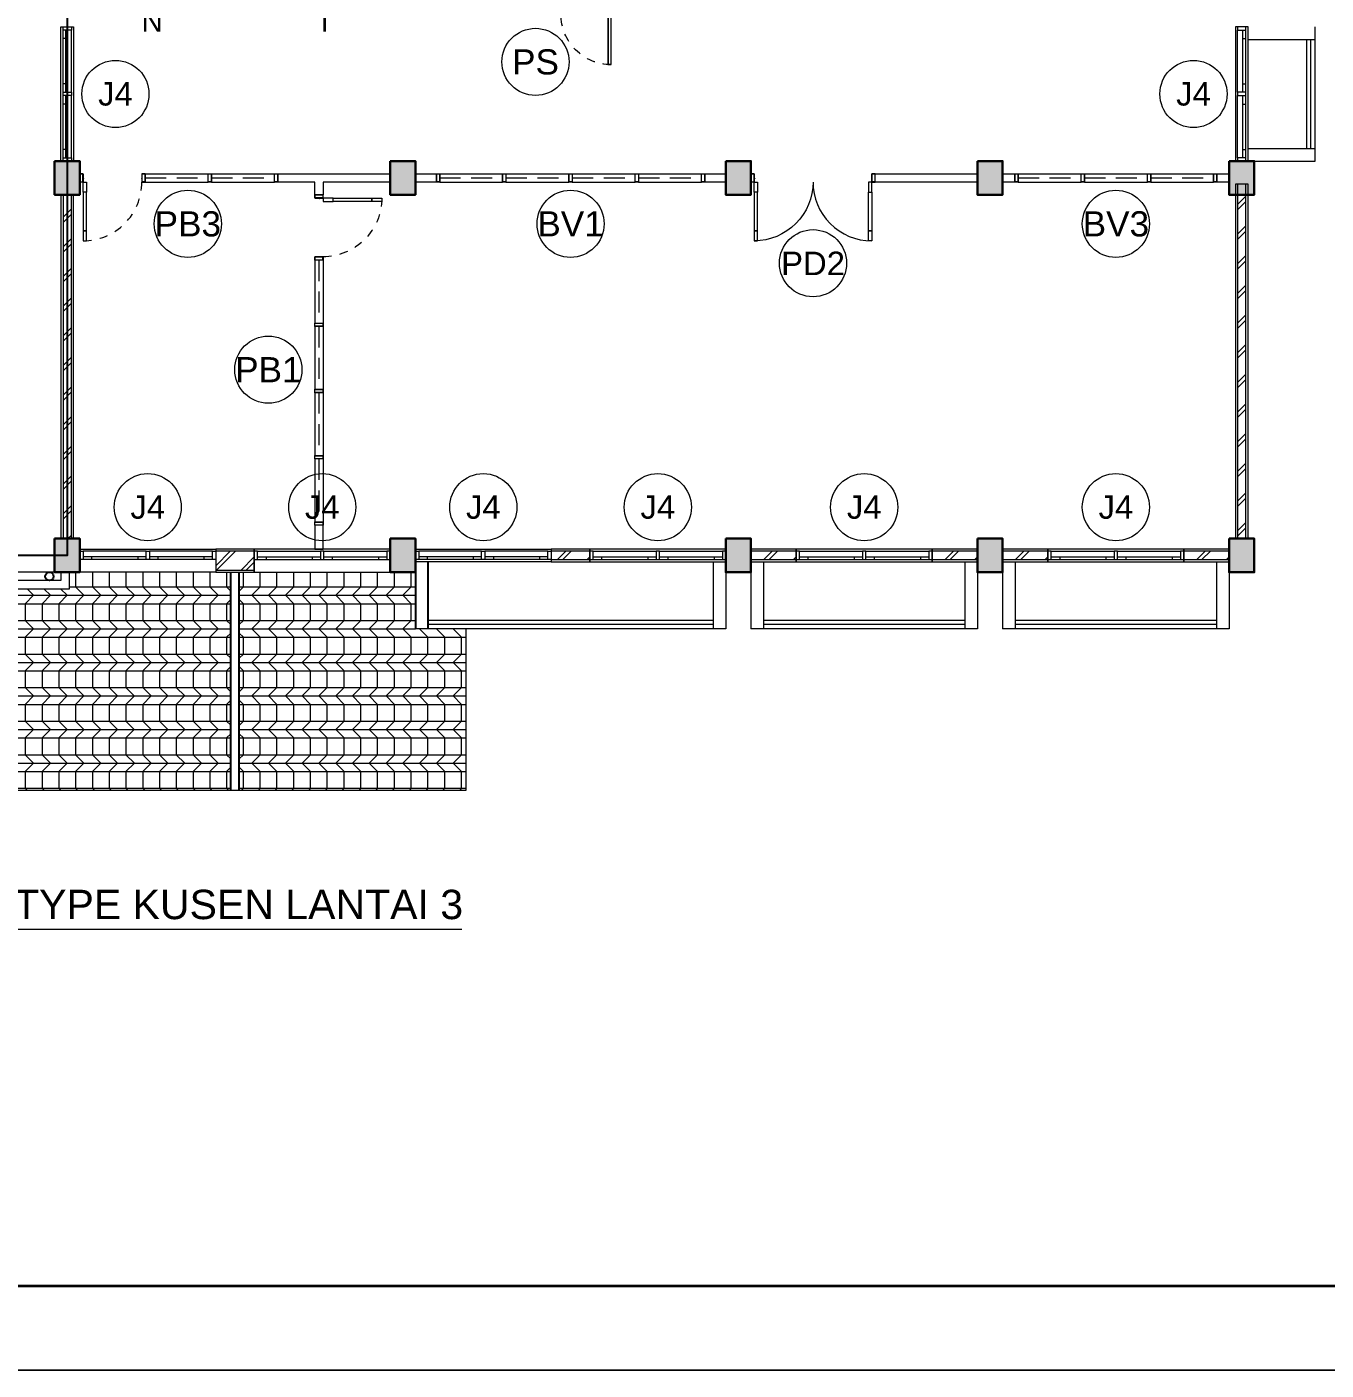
# Model space of a CAD drawing. Header units: millimetres. Extents: x -11 to 1625, y -267 to 180.
# Drawn here: x 1049.28 to 1064.77, y 8 to 24.01 of the extents above; entities that cross this region are included whole.
import ezdxf
from ezdxf.enums import TextEntityAlignment as Align

# ---------------------------------------------------------------- set-up
doc = ezdxf.new("R2010")
doc.units = ezdxf.units.MM
doc.linetypes.add('HIDDEN', pattern=[0.375, 0.25, -0.125])
for name, color, linetype, lineweight in [('ars', 11, 'Continuous', 5), ('dinding', 5, 'Continuous', 15), ('GRS KOP', 1, 'Continuous', 35), ('KOLOM', 1, 'Continuous', 30), ('kop', 7, 'Continuous', 20), ('kus', 63, 'Continuous', 15), ('lan', 7, 'Continuous', 15), ('not', 7, 'Continuous', 20), ('PARTISI', 190, 'Continuous', 9), ('SANITAIR', 4, 'Continuous', 5), ('sol kol', 8, 'Continuous', 0)]:
    doc.layers.add(name, color=color, linetype=linetype, lineweight=lineweight)
doc.styles.add('BARU', font='complex.shx')
doc.styles.add('S', font='SIMPLEX', dxfattribs={"width": 1.1})
doc.styles.get("Standard").update_dxf_attribs({"font": 'ARIALUNI.TTF'})

# ---------------------------------------------------------------- blocks, each defined once
blk = doc.blocks.new('kop')
at = {"layer": 'GRS KOP'}
blk.add_lwpolyline([(1, 54), (83, 54), (83, 1), (1, 1)], close=True, dxfattribs=at)
at = {"layer": 'kop', "color": 7}
for p, q in [((84, 55), (0, 55)), ((0, 0), (84, 0))]:
    blk.add_line(p, q, dxfattribs=at)
at = {"layer": 'kop', "style": 'BARU', "flags": 4}
for p, height in [((73.8, 5.4), 0.35), ((80.303, 5.382), 0.25), ((73.8, 4.9), 0.35), ((80.303, 4.882), 0.25), ((73.8, 4.4), 0.35), ((80.303, 4.382), 0.25)]:
    blk.add_attdef('-', p, '', height=height, dxfattribs=at)
at = {"layer": 'kop', "flags": 4}
for tag, p in [('AR-00', (78.057, 2.648)), ('00', (81.238, 2.647))]:
    blk.add_attdef(tag, text='', height=0.35, dxfattribs=at).set_placement(p, align=Align.MIDDLE)
blk = doc.blocks.new('Ndtpd')
blk.add_line((0.747, 0), (-0.747, 0))
blk.add_circle((0, 0), 0.747)
at = {"flags": 4}
for tag, height, p in [('NO', 0.5, (0, 0.148)), ('NOLBR', 0.3, (0, -0.398))]:
    blk.add_attdef(tag, text='', height=height, dxfattribs=at).set_placement(p, align=Align.CENTER)
for tag, p, height in [('NDTPD', (1.516, 0.148), 0.5), ('SKALA', (1.523, -0.398), 0.3)]:
    blk.add_attdef(tag, p, '', height=height, dxfattribs=at)
blk = doc.blocks.new('K1')
at = {"layer": 'KOLOM'}
blk.add_lwpolyline([(0.2, 0.15), (-0.2, 0.15), (-0.2, -0.15), (0.2, -0.15), (0.2, 0.15)], dxfattribs=at)
blk = doc.blocks.new('P 70')
at = {"linetype": 'HIDDEN', "ltscale": 0.3}
blk.add_lwpolyline([(-0.74, 0.1, -0.414214), (-0.04, 0.8, -1.303225)], format="xyb", dxfattribs=at)
for points in [[(-0.04, 0.8), (-0.08, 0.8), (-0.08, 0.68), (-0.04, 0.68)], [(-0.04, 0.68), (-0.08, 0.68), (-0.08, 0.22), (-0.04, 0.22)], [(-0.04, 0.1), (-0.08, 0.1), (-0.08, 0.22), (-0.04, 0.22)], [(-0.735, 0.06), (-0.74, 0.06), (-0.74, 0.061), (-0.74, 0.1), (-0.78, 0.1), (-0.78, 0), (-0.74, 0), (-0.74, 0.056), (-0.735, 0.058)], [(-0.742, 0.002), (-0.778, 0.002), (-0.778, 0.098), (-0.742, 0.098)], [(-0.045, 0.06), (-0.04, 0.06), (-0.04, 0.061), (-0.04, 0.1), (0, 0.1), (0, 0), (-0.04, 0), (-0.04, 0.056), (-0.045, 0.058)], [(-0.038, 0.002), (-0.002, 0.002), (-0.002, 0.098), (-0.038, 0.098)]]:
    blk.add_lwpolyline(points, close=True)
blk = doc.blocks.new('NAV')
blk.add_circle((0, -0.4), 0.4)
at = {"style": 'S', "width": 0.75, "flags": 4}
blk.add_attdef('AV', text='', height=0.3, dxfattribs=at).set_placement((0, -0.4), align=Align.MIDDLE)
blk = doc.blocks.new('P 60')
at = {"linetype": 'HIDDEN', "ltscale": 0.3}
blk.add_lwpolyline([(-0.64, 0.1, -0.414214), (-0.04, 0.7, -1.303225)], format="xyb", dxfattribs=at)
for points in [[(-0.04, 0.7), (-0.04, 0.1), (-0.08, 0.1), (-0.08, 0.7)], [(-0.042, 0.698), (-0.042, 0.102), (-0.078, 0.102), (-0.078, 0.698)], [(-0.635, 0.06), (-0.64, 0.06), (-0.64, 0.061), (-0.64, 0.1), (-0.68, 0.1), (-0.68, 0), (-0.64, 0), (-0.64, 0.056), (-0.635, 0.058)], [(-0.642, 0.002), (-0.678, 0.002), (-0.678, 0.098), (-0.642, 0.098)], [(-0.045, 0.06), (-0.04, 0.06), (-0.04, 0.061), (-0.04, 0.1), (0, 0.1), (0, 0), (-0.04, 0), (-0.04, 0.056), (-0.045, 0.058)], [(-0.038, 0.002), (-0.002, 0.002), (-0.002, 0.098), (-0.038, 0.098)]]:
    blk.add_lwpolyline(points, close=True)

msp = doc.modelspace()

# ---------------------------------------------------------------- hatches: boundary and pattern name
at = {"layer": 'ars'}
h = msp.add_hatch(dxfattribs=at)
h.set_pattern_fill('TEMBOK', color=256, scale=0.25)
h.set_pattern_definition([(45, (1050.26178, 17.63513), (-0.1767767, 0.1767767), []), (45, (1050.32428, 17.63513), (-0.1767767, 0.1767767), [])])
h.paths.add_polyline_path([(1063.8117814, 17.9101267), (1063.8117814, 22.1351267), (1063.7117814, 22.1351267), (1063.7117814, 17.9101267)])
h = msp.add_hatch(dxfattribs=at)
h.set_pattern_fill('TEMBOK', color=256, scale=0.25)
h.set_pattern_definition([(45, (1051.26178, 17.63513), (-0.176777, 0.176777), []), (45, (1051.32428, 17.63513), (-0.176777, 0.176777), [])])
h.paths.add_polyline_path([(1049.8117814, 17.9101267), (1049.8117814, 22.0101267), (1049.7117814, 22.0101267), (1049.7117814, 17.9101267)])
h = msp.add_hatch(dxfattribs=at)
h.set_pattern_fill('TEMBOK', color=256, scale=0.25)
h.set_pattern_definition([(45, (1047.25178, 16.13513), (-0.176777, 0.176777), []), (45, (1047.31428, 16.13513), (-0.176777, 0.176777), [])])
h.paths.add_polyline_path([(1051.9917814, 17.7601267), (1051.5317814, 17.7601267), (1051.5317814, 17.5351267), (1051.9917814, 17.5351267)])
h = msp.add_hatch(dxfattribs=at)
h.set_pattern_fill('TEMBOK', color=256, scale=0.25)
h.set_pattern_definition([(45, (1051.25178, 16.13513), (-0.176777, 0.176777), []), (45, (1051.31428, 16.13513), (-0.176777, 0.176777), [])])
h.paths.add_polyline_path([(1055.9917814, 17.7601267), (1055.5317814, 17.7601267), (1055.5317814, 17.6601267), (1055.9917814, 17.6601267)])
h = msp.add_hatch(dxfattribs=at)
h.set_pattern_fill('TEMBOK', color=256, scale=0.25)
h.set_pattern_definition([(45, (1053.71178, 16.13513), (-0.176777, 0.176777), []), (45, (1053.77428, 16.13513), (-0.176777, 0.176777), [])])
h.paths.add_polyline_path([(1058.4517814, 17.7601267), (1057.9117814, 17.7601267), (1057.9117814, 17.6601267), (1058.4517814, 17.6601267)])
h = msp.add_hatch(dxfattribs=at)
h.set_pattern_fill('TEMBOK', color=256, scale=0.25)
h.set_pattern_definition([(45, (1055.87178, 16.13513), (-0.176777, 0.176777), []), (45, (1055.93428, 16.13513), (-0.176777, 0.176777), [])])
h.paths.add_polyline_path([(1060.6117814, 17.7601267), (1060.0717814, 17.7601267), (1060.0717814, 17.6601267), (1060.6117814, 17.6601267)])
h = msp.add_hatch(dxfattribs=at)
h.set_pattern_fill('TEMBOK', color=256, scale=0.25)
h.set_pattern_definition([(45, (1056.71178, 16.13513), (-0.176777, 0.176777), []), (45, (1056.77428, 16.13513), (-0.176777, 0.176777), [])])
h.paths.add_polyline_path([(1061.4517814, 17.7601267), (1060.9117814, 17.7601267), (1060.9117814, 17.6601267), (1061.4517814, 17.6601267)])
h = msp.add_hatch(dxfattribs=at)
h.set_pattern_fill('TEMBOK', color=256, scale=0.25)
h.set_pattern_definition([(45, (1058.87178, 16.13513), (-0.176777, 0.176777), []), (45, (1058.93428, 16.13513), (-0.176777, 0.176777), [])])
h.paths.add_polyline_path([(1063.6117814, 17.7601267), (1063.0717814, 17.7601267), (1063.0717814, 17.6601267), (1063.6117814, 17.6601267)])
h = msp.add_hatch(dxfattribs=at)
h.set_pattern_fill('PLENTONG', color=256, scale=0.1, angle=270)
h.set_pattern_definition([(0, (1051.2618, 17.73513), (1e-16, 0.4), []), (0, (1051.2618, 17.63513), (1e-16, 0.4), []), (0, (1051.2618, 17.53513), (1e-16, 0.4), []), (315, (1051.26178, 17.73513), (0.2, -5e-17), [0.141421, -0.424264]), (45, (1051.26178, 17.53513), (-0.2, 5e-17), [0.141421, -0.424264]), (270, (1051.26178, 17.53513), (0.2, -4e-17), [0.2, -0.2])])
h.paths.add_polyline_path([(1051.7117814, 17.5101267), (1049.7867814, 17.5101267), (1049.7867814, 17.3101267), (1049.0117814, 17.3101267), (1049.0117814, 14.9101267), (1051.7117814, 14.9101267)])
h = msp.add_hatch(dxfattribs=at)
h.set_pattern_fill('PLENTONG', color=256, scale=0.1, angle=90)
h.set_pattern_definition([(180, (1051.2618, 17.53513), (-5e-17, -0.4), []), (180, (1051.2618, 17.63513), (-5e-17, -0.4), []), (180, (1051.2618, 17.73513), (-5e-17, -0.4), []), (135, (1051.26178, 17.53513), (-0.2, 2e-17), [0.141421, -0.424264]), (225, (1051.26178, 17.73513), (0.2, -2e-17), [0.141421, -0.424264]), (90, (1051.26178, 17.73513), (-0.2, 1e-17), [0.2, -0.2])])
h.paths.add_polyline_path([(1053.9117814, 17.5101267), (1051.8117814, 17.5101267), (1051.8117814, 14.9101267), (1054.5117814, 14.9101267), (1054.5117814, 16.8351267), (1053.9117814, 16.8351267)])
at = {"layer": 'sol kol'}
for points in [[(1049.6117814, 22.4101267), (1049.6117814, 22.0101267), (1049.9117814, 22.0101267), (1049.9117814, 22.4101267)], [(1053.6117814, 22.4101267), (1053.6117814, 22.0101267), (1053.9117814, 22.0101267), (1053.9117814, 22.4101267)], [(1057.6117814, 22.4101267), (1057.6117814, 22.0101267), (1057.9117814, 22.0101267), (1057.9117814, 22.4101267)], [(1060.6117814, 22.4101267), (1060.6117814, 22.0101267), (1060.9117814, 22.0101267), (1060.9117814, 22.4101267)], [(1063.6117814, 22.4101267), (1063.6117814, 22.0101267), (1063.9117814, 22.0101267), (1063.9117814, 22.4101267)], [(1049.6117814, 17.9101267), (1049.6117814, 17.5101267), (1049.9117814, 17.5101267), (1049.9117814, 17.9101267)], [(1053.6117814, 17.9101267), (1053.6117814, 17.5101267), (1053.9117814, 17.5101267), (1053.9117814, 17.9101267)], [(1057.6117814, 17.9101267), (1057.6117814, 17.5101267), (1057.9117814, 17.5101267), (1057.9117814, 17.9101267)], [(1060.6117814, 17.9101267), (1060.6117814, 17.5101267), (1060.9117814, 17.5101267), (1060.9117814, 17.9101267)], [(1063.6117814, 17.9101267), (1063.6117814, 17.5101267), (1063.9117814, 17.5101267), (1063.9117814, 17.9101267)]]:
    msp.add_hatch(color=256, dxfattribs=at).paths.add_polyline_path(points)

# ---------------------------------------------------------------- linework, layer by layer
for p, q in [((1054.0617814, 17.6351267), (1054.0617814, 16.8351267)), ((1051.7117814, 14.9101267), (1051.7117814, 17.5101267)), ((1051.8117814, 14.9101267), (1051.8117814, 17.5101267)), ((1053.9117814, 17.5101267), (1053.9117814, 16.8351267))]:
    msp.add_line(p, q)
msp.add_lwpolyline([(1040.7617814, 28.7101267), (1049.7617814, 28.7101267), (1049.7617814, 17.7101267), (1040.7617814, 17.7101267)], close=True)
msp.add_circle((1049.5501217, 17.4601267), 0.05)
at = {"layer": 'ars'}
for points in [[(1064.5367814, 22.5601267), (1064.5367814, 23.8601267)], [(1064.5867814, 22.5601267), (1064.5867814, 23.8601267)], [(1057.4617814, 16.9351267), (1054.0617814, 16.9351267)], [(1057.4617814, 16.8851267), (1054.0617814, 16.8851267)], [(1060.4617814, 16.9351267), (1058.0617814, 16.9351267)], [(1060.4617814, 16.8851267), (1058.0617814, 16.8851267)], [(1063.4617814, 16.9351267), (1061.0617814, 16.9351267)], [(1063.4617814, 16.8851267), (1061.0617814, 16.8851267)]]:
    msp.add_lwpolyline(points, dxfattribs=at)
for points in [[(1063.8117814, 17.9101267), (1063.8117814, 22.1351267), (1063.7117814, 22.1351267), (1063.7117814, 17.9101267)], [(1049.8117814, 17.9101267), (1049.8117814, 22.0101267), (1049.7117814, 22.0101267), (1049.7117814, 17.9101267)], [(1051.9917814, 17.7601267), (1051.5317814, 17.7601267), (1051.5317814, 17.5351267), (1051.9917814, 17.5351267)], [(1055.9917814, 17.7601267), (1055.5317814, 17.7601267), (1055.5317814, 17.6601267), (1055.9917814, 17.6601267)], [(1058.4517814, 17.7601267), (1057.9117814, 17.7601267), (1057.9117814, 17.6601267), (1058.4517814, 17.6601267)], [(1060.6117814, 17.7601267), (1060.0717814, 17.7601267), (1060.0717814, 17.6601267), (1060.6117814, 17.6601267)], [(1061.4517814, 17.7601267), (1060.9117814, 17.7601267), (1060.9117814, 17.6601267), (1061.4517814, 17.6601267)], [(1063.6117814, 17.7601267), (1063.0717814, 17.7601267), (1063.0717814, 17.6601267), (1063.6117814, 17.6601267)]]:
    msp.add_lwpolyline(points, close=True, dxfattribs=at)
at = {"layer": 'dinding'}
for p, q in [((1049.6867814, 17.5101267), (1049.6867814, 17.4101267)), ((1049.7867814, 17.5101267), (1049.7867814, 17.3101267)), ((1049.7867814, 17.3101267), (1040.3617814, 17.3101267)), ((1049.6867814, 17.4101267), (1040.4617814, 17.4101267))]:
    msp.add_line(p, q, dxfattribs=at)
for points in [[(1063.8367814, 17.9101267), (1063.8367814, 22.1351267), (1063.6867814, 22.1351267), (1063.6867814, 17.9101267)], [(1049.8367814, 17.9101267), (1049.8367814, 22.0101267), (1049.6867814, 22.0101267), (1049.6867814, 17.9101267)], [(1051.9917814, 17.7851267), (1051.5317814, 17.7851267), (1051.5317814, 17.5101267), (1051.9917814, 17.5101267)], [(1055.9917814, 17.7851267), (1055.5317814, 17.7851267), (1055.5317814, 17.6351267), (1055.9917814, 17.6351267)], [(1058.4517814, 17.7851267), (1057.9117814, 17.7851267), (1057.9117814, 17.6351267), (1058.4517814, 17.6351267)], [(1060.6117814, 17.7851267), (1060.0717814, 17.7851267), (1060.0717814, 17.6351267), (1060.6117814, 17.6351267)], [(1061.4517814, 17.7851267), (1060.9117814, 17.7851267), (1060.9117814, 17.6351267), (1061.4517814, 17.6351267)], [(1063.6117814, 17.7851267), (1063.0717814, 17.7851267), (1063.0717814, 17.6351267), (1063.6117814, 17.6351267)]]:
    msp.add_lwpolyline(points, close=True, dxfattribs=at)
at = {"layer": 'kus'}
for p, q in [((1049.7117814, 23.2301267), (1049.7117814, 23.9701267)), ((1049.7467814, 23.8701267), (1049.7117814, 23.8701267)), ((1049.7467814, 23.2301267), (1049.7467814, 23.9701267)), ((1049.8117814, 23.2301267), (1049.8117814, 23.9701267)), ((1063.7117814, 23.2301267), (1063.7117814, 23.9701267)), ((1063.7767814, 23.2301267), (1063.7767814, 23.9701267)), ((1063.7767814, 23.8701267), (1063.8117814, 23.8701267)), ((1063.8117814, 23.2301267), (1063.8117814, 23.9701267)), ((1049.7467814, 23.3301267), (1049.7117814, 23.3301267)), ((1063.7767814, 23.3301267), (1063.8117814, 23.3301267)), ((1049.7117814, 22.4501267), (1049.7117814, 23.1901267)), ((1049.7467814, 23.0901267), (1049.7117814, 23.0901267)), ((1049.7467814, 22.4501267), (1049.7467814, 23.1901267)), ((1049.8117814, 22.4501267), (1049.8117814, 23.1901267)), ((1063.7117814, 22.4501267), (1063.7117814, 23.1901267)), ((1063.7767814, 22.4501267), (1063.7767814, 23.1901267)), ((1063.7767814, 23.0901267), (1063.8117814, 23.0901267)), ((1063.8117814, 22.4501267), (1063.8117814, 23.1901267)), ((1049.7467814, 22.5501267), (1049.7117814, 22.5501267)), ((1063.7767814, 22.5501267), (1063.8117814, 22.5501267)), ((1050.6917814, 22.2601267), (1051.4417814, 22.2601267)), ((1051.4817814, 22.2601267), (1052.2317814, 22.2601267)), ((1054.2017814, 22.2601267), (1054.9517814, 22.2601267)), ((1054.9917814, 22.2601267), (1055.7417814, 22.2601267)), ((1055.7817814, 22.2601267), (1056.5317814, 22.2601267)), ((1056.5717814, 22.2601267), (1057.3217814, 22.2601267)), ((1061.0967814, 22.2601267), (1061.8467814, 22.2601267)), ((1061.8867814, 22.2601267), (1062.6367814, 22.2601267)), ((1062.6767814, 22.2601267), (1063.4267814, 22.2601267)), ((1050.6917814, 22.1601267), (1051.4417814, 22.1601267)), ((1051.4817814, 22.1601267), (1052.2317814, 22.1601267)), ((1054.2017814, 22.1601267), (1054.9517814, 22.1601267)), ((1054.9917814, 22.1601267), (1055.7417814, 22.1601267)), ((1055.7817814, 22.1601267), (1056.5317814, 22.1601267)), ((1056.5717814, 22.1601267), (1057.3217814, 22.1601267)), ((1061.0967814, 22.1601267), (1061.8467814, 22.1601267)), ((1061.8867814, 22.1601267), (1062.6367814, 22.1601267)), ((1062.6767814, 22.1601267), (1063.4267814, 22.1601267)), ((1052.7117814, 21.2301267), (1052.7117814, 20.4801267)), ((1052.8117814, 21.2301267), (1052.8117814, 20.4801267)), ((1052.7117814, 20.4401267), (1052.7117814, 19.6901267)), ((1052.8117814, 20.4401267), (1052.8117814, 19.6901267)), ((1052.7117814, 19.6501267), (1052.7117814, 18.9001267)), ((1052.8117814, 19.6501267), (1052.8117814, 18.9001267)), ((1052.7117814, 18.8601267), (1052.7117814, 18.1101267)), ((1052.8117814, 18.8601267), (1052.8117814, 18.1101267)), ((1050.7017814, 17.7601267), (1049.9517814, 17.7601267)), ((1050.7017814, 17.6951267), (1049.9517814, 17.6951267)), ((1050.7017814, 17.6601267), (1049.9517814, 17.6601267)), ((1050.0517814, 17.6951267), (1050.0517814, 17.6601267)), ((1050.6017814, 17.6951267), (1050.6017814, 17.6601267)), ((1051.4917814, 17.7601267), (1050.7417814, 17.7601267)), ((1051.4917814, 17.6951267), (1050.7417814, 17.6951267)), ((1051.4917814, 17.6601267), (1050.7417814, 17.6601267)), ((1050.8417814, 17.6951267), (1050.8417814, 17.6601267)), ((1051.3917814, 17.6951267), (1051.3917814, 17.6601267)), ((1052.0317814, 17.7601267), (1052.7817814, 17.7601267)), ((1052.0317814, 17.6951267), (1052.7817814, 17.6951267)), ((1052.0317814, 17.6601267), (1052.7817814, 17.6601267)), ((1052.1317814, 17.6951267), (1052.1317814, 17.6601267)), ((1052.6817814, 17.6951267), (1052.6817814, 17.6601267)), ((1052.8217814, 17.7601267), (1053.5717814, 17.7601267)), ((1052.8217814, 17.6951267), (1053.5717814, 17.6951267)), ((1052.8217814, 17.6601267), (1053.5717814, 17.6601267)), ((1052.9217814, 17.6951267), (1052.9217814, 17.6601267)), ((1053.4717814, 17.6951267), (1053.4717814, 17.6601267)), ((1054.7017814, 17.7601267), (1053.9517814, 17.7601267)), ((1054.7017814, 17.6951267), (1053.9517814, 17.6951267)), ((1054.7017814, 17.6601267), (1053.9517814, 17.6601267)), ((1054.0517814, 17.6951267), (1054.0517814, 17.6601267)), ((1054.6017814, 17.6951267), (1054.6017814, 17.6601267)), ((1055.4917814, 17.7601267), (1054.7417814, 17.7601267)), ((1055.4917814, 17.6951267), (1054.7417814, 17.6951267)), ((1055.4917814, 17.6601267), (1054.7417814, 17.6601267)), ((1054.8417814, 17.6951267), (1054.8417814, 17.6601267)), ((1055.3917814, 17.6951267), (1055.3917814, 17.6601267)), ((1056.0317814, 17.7601267), (1056.7817814, 17.7601267)), ((1056.0317814, 17.6951267), (1056.7817814, 17.6951267)), ((1056.0317814, 17.6601267), (1056.7817814, 17.6601267)), ((1056.1317814, 17.6951267), (1056.1317814, 17.6601267)), ((1056.6817814, 17.6951267), (1056.6817814, 17.6601267)), ((1056.8217814, 17.7601267), (1057.5717814, 17.7601267)), ((1056.8217814, 17.6951267), (1057.5717814, 17.6951267)), ((1056.8217814, 17.6601267), (1057.5717814, 17.6601267)), ((1056.9217814, 17.6951267), (1056.9217814, 17.6601267)), ((1057.4717814, 17.6951267), (1057.4717814, 17.6601267)), ((1058.4917814, 17.7601267), (1059.2417814, 17.7601267)), ((1058.4917814, 17.6951267), (1059.2417814, 17.6951267)), ((1058.4917814, 17.6601267), (1059.2417814, 17.6601267)), ((1058.5917814, 17.6951267), (1058.5917814, 17.6601267)), ((1059.1417814, 17.6951267), (1059.1417814, 17.6601267)), ((1059.2817814, 17.7601267), (1060.0317814, 17.7601267)), ((1059.2817814, 17.6951267), (1060.0317814, 17.6951267)), ((1059.2817814, 17.6601267), (1060.0317814, 17.6601267)), ((1059.3817814, 17.6951267), (1059.3817814, 17.6601267)), ((1059.9317814, 17.6951267), (1059.9317814, 17.6601267)), ((1061.4917814, 17.7601267), (1062.2417814, 17.7601267)), ((1061.4917814, 17.6951267), (1062.2417814, 17.6951267)), ((1061.4917814, 17.6601267), (1062.2417814, 17.6601267)), ((1061.5917814, 17.6951267), (1061.5917814, 17.6601267)), ((1062.1417814, 17.6951267), (1062.1417814, 17.6601267)), ((1062.2817814, 17.7601267), (1063.0317814, 17.7601267)), ((1062.2817814, 17.6951267), (1063.0317814, 17.6951267)), ((1062.2817814, 17.6601267), (1063.0317814, 17.6601267)), ((1062.3817814, 17.6951267), (1062.3817814, 17.6601267)), ((1062.9317814, 17.6951267), (1062.9317814, 17.6601267))]:
    msp.add_line(p, q, dxfattribs=at)
at = {"layer": 'kus', "linetype": 'HIDDEN'}
for p, q in [((1050.6917814, 22.2101267), (1051.4417814, 22.2101267)), ((1051.4817814, 22.2101267), (1052.2317814, 22.2101267)), ((1054.2017814, 22.2101267), (1054.9517814, 22.2101267)), ((1054.9917814, 22.2101267), (1055.7417814, 22.2101267)), ((1055.7817814, 22.2101267), (1056.5317814, 22.2101267)), ((1056.5717814, 22.2101267), (1057.3217814, 22.2101267)), ((1061.0967814, 22.2101267), (1061.8467814, 22.2101267)), ((1061.8867814, 22.2101267), (1062.6367814, 22.2101267)), ((1062.6767814, 22.2101267), (1063.4267814, 22.2101267)), ((1052.7617814, 21.2301267), (1052.7617814, 20.4801267)), ((1052.7617814, 20.4401267), (1052.7617814, 19.6901267)), ((1052.7617814, 19.6501267), (1052.7617814, 18.9001267)), ((1052.7617814, 18.8601267), (1052.7617814, 18.1101267))]:
    msp.add_line(p, q, dxfattribs=at)
at = {"layer": 'kus'}
for points in [[(1049.7117814, 23.9701267), (1049.7117814, 24.0101267), (1049.8117814, 24.0101267), (1049.8117814, 23.9701267)], [(1063.8117814, 23.9701267), (1063.8117814, 24.0101267), (1063.7117814, 24.0101267), (1063.7117814, 23.9701267)], [(1049.7117814, 23.1901267), (1049.7117814, 23.2301267), (1049.8117814, 23.2301267), (1049.8117814, 23.1901267)], [(1063.8117814, 23.1901267), (1063.8117814, 23.2301267), (1063.7117814, 23.2301267), (1063.7117814, 23.1901267)], [(1049.7117814, 22.4101267), (1049.7117814, 22.4501267), (1049.8117814, 22.4501267), (1049.8117814, 22.4101267)], [(1063.8117814, 22.4101267), (1063.8117814, 22.4501267), (1063.7117814, 22.4501267), (1063.7117814, 22.4101267)], [(1051.4817814, 22.1601267), (1051.4417814, 22.1601267), (1051.4417814, 22.2601267), (1051.4817814, 22.2601267)], [(1051.4797814, 22.1621267), (1051.4437814, 22.1621267), (1051.4437814, 22.2581267), (1051.4797814, 22.2581267)], [(1052.2717814, 22.1601267), (1052.2317814, 22.1601267), (1052.2317814, 22.2601267), (1052.2717814, 22.2601267)], [(1052.2697814, 22.1621267), (1052.2337814, 22.1621267), (1052.2337814, 22.2581267), (1052.2697814, 22.2581267)], [(1054.2017814, 22.1601267), (1054.1617814, 22.1601267), (1054.1617814, 22.2601267), (1054.2017814, 22.2601267)], [(1054.1997814, 22.1621267), (1054.1637814, 22.1621267), (1054.1637814, 22.2581267), (1054.1997814, 22.2581267)], [(1054.9917814, 22.1601267), (1054.9517814, 22.1601267), (1054.9517814, 22.2601267), (1054.9917814, 22.2601267)], [(1054.9897814, 22.1621267), (1054.9537814, 22.1621267), (1054.9537814, 22.2581267), (1054.9897814, 22.2581267)], [(1055.7817814, 22.1601267), (1055.7417814, 22.1601267), (1055.7417814, 22.2601267), (1055.7817814, 22.2601267)], [(1055.7797814, 22.1621267), (1055.7437814, 22.1621267), (1055.7437814, 22.2581267), (1055.7797814, 22.2581267)], [(1056.5717814, 22.1601267), (1056.5317814, 22.1601267), (1056.5317814, 22.2601267), (1056.5717814, 22.2601267)], [(1056.5697814, 22.1621267), (1056.5337814, 22.1621267), (1056.5337814, 22.2581267), (1056.5697814, 22.2581267)], [(1057.3617814, 22.1601267), (1057.3217814, 22.1601267), (1057.3217814, 22.2601267), (1057.3617814, 22.2601267)], [(1057.3597814, 22.1621267), (1057.3237814, 22.1621267), (1057.3237814, 22.2581267), (1057.3597814, 22.2581267)], [(1057.9566697, 22.2001267), (1057.9517814, 22.2001267), (1057.9517814, 22.1986744), (1057.9517814, 22.1601267), (1057.9117814, 22.1601267), (1057.9117814, 22.2601267), (1057.9517814, 22.2601267), (1057.9517814, 22.2036327), (1057.9566697, 22.2018739)], [(1057.9497814, 22.2581267), (1057.9137814, 22.2581267), (1057.9137814, 22.1621267), (1057.9497814, 22.1621267)], [(1059.3468931, 22.2001267), (1059.3517814, 22.2001267), (1059.3517814, 22.1986744), (1059.3517814, 22.1601267), (1059.3917814, 22.1601267), (1059.3917814, 22.2601267), (1059.3517814, 22.2601267), (1059.3517814, 22.2036327), (1059.3468931, 22.2018739)], [(1059.3537814, 22.2581267), (1059.3897814, 22.2581267), (1059.3897814, 22.1621267), (1059.3537814, 22.1621267)], [(1061.0967814, 22.1601267), (1061.0567814, 22.1601267), (1061.0567814, 22.2601267), (1061.0967814, 22.2601267)], [(1061.0947814, 22.1621267), (1061.0587814, 22.1621267), (1061.0587814, 22.2581267), (1061.0947814, 22.2581267)], [(1061.8867814, 22.1601267), (1061.8467814, 22.1601267), (1061.8467814, 22.2601267), (1061.8867814, 22.2601267)], [(1061.8847814, 22.1621267), (1061.8487814, 22.1621267), (1061.8487814, 22.2581267), (1061.8847814, 22.2581267)], [(1062.6767814, 22.1601267), (1062.6367814, 22.1601267), (1062.6367814, 22.2601267), (1062.6767814, 22.2601267)], [(1062.6747814, 22.1621267), (1062.6387814, 22.1621267), (1062.6387814, 22.2581267), (1062.6747814, 22.2581267)], [(1063.4667814, 22.1601267), (1063.4267814, 22.1601267), (1063.4267814, 22.2601267), (1063.4667814, 22.2601267)], [(1063.4647814, 22.1621267), (1063.4287814, 22.1621267), (1063.4287814, 22.2581267), (1063.4647814, 22.2581267)], [(1057.9517814, 22.1601267), (1057.9917814, 22.1601267), (1057.9917814, 22.0401267), (1057.9517814, 22.0401267)], [(1059.3517814, 22.1601267), (1059.3117814, 22.1601267), (1059.3117814, 22.0401267), (1059.3517814, 22.0401267)], [(1057.9517814, 21.5801267), (1057.9917814, 21.5801267), (1057.9917814, 22.0401267), (1057.9517814, 22.0401267)], [(1059.3517814, 21.5801267), (1059.3117814, 21.5801267), (1059.3117814, 22.0401267), (1059.3517814, 22.0401267)], [(1057.9517814, 21.4601267), (1057.9917814, 21.4601267), (1057.9917814, 21.5801267), (1057.9517814, 21.5801267)], [(1059.3517814, 21.4601267), (1059.3117814, 21.4601267), (1059.3117814, 21.5801267), (1059.3517814, 21.5801267)], [(1052.7117814, 20.4401267), (1052.7117814, 20.4801267), (1052.8117814, 20.4801267), (1052.8117814, 20.4401267)], [(1052.7137814, 20.4421267), (1052.7137814, 20.4781267), (1052.8097814, 20.4781267), (1052.8097814, 20.4421267)], [(1052.7117814, 19.6501267), (1052.7117814, 19.6901267), (1052.8117814, 19.6901267), (1052.8117814, 19.6501267)], [(1052.7137814, 19.6521267), (1052.7137814, 19.6881267), (1052.8097814, 19.6881267), (1052.8097814, 19.6521267)], [(1052.7117814, 18.8601267), (1052.7117814, 18.9001267), (1052.8117814, 18.9001267), (1052.8117814, 18.8601267)], [(1052.7137814, 18.8621267), (1052.7137814, 18.8981267), (1052.8097814, 18.8981267), (1052.8097814, 18.8621267)], [(1052.7117814, 18.0701267), (1052.7117814, 18.1101267), (1052.8117814, 18.1101267), (1052.8117814, 18.0701267)], [(1052.7137814, 18.0721267), (1052.7137814, 18.1081267), (1052.8097814, 18.1081267), (1052.8097814, 18.0721267)], [(1049.9517814, 17.6601267), (1049.9117814, 17.6601267), (1049.9117814, 17.7601267), (1049.9517814, 17.7601267)], [(1050.7417814, 17.6601267), (1050.7017814, 17.6601267), (1050.7017814, 17.7601267), (1050.7417814, 17.7601267)], [(1051.5317814, 17.6601267), (1051.4917814, 17.6601267), (1051.4917814, 17.7601267), (1051.5317814, 17.7601267)], [(1051.9917814, 17.6601267), (1052.0317814, 17.6601267), (1052.0317814, 17.7601267), (1051.9917814, 17.7601267)], [(1052.7817814, 17.6601267), (1052.8217814, 17.6601267), (1052.8217814, 17.7601267), (1052.7817814, 17.7601267)], [(1053.5717814, 17.6601267), (1053.6117814, 17.6601267), (1053.6117814, 17.7601267), (1053.5717814, 17.7601267)], [(1053.9517814, 17.6601267), (1053.9117814, 17.6601267), (1053.9117814, 17.7601267), (1053.9517814, 17.7601267)], [(1054.7417814, 17.6601267), (1054.7017814, 17.6601267), (1054.7017814, 17.7601267), (1054.7417814, 17.7601267)], [(1055.5317814, 17.6601267), (1055.4917814, 17.6601267), (1055.4917814, 17.7601267), (1055.5317814, 17.7601267)], [(1055.9917814, 17.6601267), (1056.0317814, 17.6601267), (1056.0317814, 17.7601267), (1055.9917814, 17.7601267)], [(1056.7817814, 17.6601267), (1056.8217814, 17.6601267), (1056.8217814, 17.7601267), (1056.7817814, 17.7601267)], [(1057.5717814, 17.6601267), (1057.6117814, 17.6601267), (1057.6117814, 17.7601267), (1057.5717814, 17.7601267)], [(1058.4517814, 17.6601267), (1058.4917814, 17.6601267), (1058.4917814, 17.7601267), (1058.4517814, 17.7601267)], [(1059.2417814, 17.6601267), (1059.2817814, 17.6601267), (1059.2817814, 17.7601267), (1059.2417814, 17.7601267)], [(1060.0317814, 17.6601267), (1060.0717814, 17.6601267), (1060.0717814, 17.7601267), (1060.0317814, 17.7601267)], [(1061.4517814, 17.6601267), (1061.4917814, 17.6601267), (1061.4917814, 17.7601267), (1061.4517814, 17.7601267)], [(1062.2417814, 17.6601267), (1062.2817814, 17.6601267), (1062.2817814, 17.7601267), (1062.2417814, 17.7601267)], [(1063.0317814, 17.6601267), (1063.0717814, 17.6601267), (1063.0717814, 17.7601267), (1063.0317814, 17.7601267)]]:
    msp.add_lwpolyline(points, close=True, dxfattribs=at)
for points in [[(1058.6517814, 22.1601267, -0.4142135624), (1057.9517814, 21.4601267, -1.3032253728)], [(1058.6517814, 22.1601267, 0.4142135624), (1059.3517814, 21.4601267, 1.3032253728)]]:
    msp.add_lwpolyline(points, format="xyb", dxfattribs=at)
at = {"layer": 'lan'}
for p, q in [((1063.8367814, 23.8601267), (1064.6367814, 23.8601267)), ((1063.8367814, 22.5601267), (1064.6367814, 22.5601267)), ((1057.4617814, 17.6351267), (1057.4617814, 16.8351267)), ((1058.0617814, 17.6351267), (1058.0617814, 16.8351267)), ((1060.4617814, 17.6351267), (1060.4617814, 16.8351267)), ((1061.0617814, 17.6351267), (1061.0617814, 16.8351267)), ((1063.4617814, 17.6351267), (1063.4617814, 16.8351267)), ((1057.6117814, 17.5101267), (1057.6117814, 16.8351267)), ((1057.9117814, 17.5101267), (1057.9117814, 16.8351267)), ((1060.6117814, 17.5101267), (1060.6117814, 16.8351267)), ((1060.9117814, 17.5101267), (1060.9117814, 16.8351267)), ((1063.6117814, 17.5101267), (1063.6117814, 16.8351267)), ((1054.5117814, 16.8351267), (1054.5117814, 14.9101267)), ((1054.5117814, 14.9101267), (1049.0117814, 14.9101267))]:
    msp.add_line(p, q, dxfattribs=at)
for points in [[(1049.6867814, 22.4101267), (1049.6867814, 24.0101267), (1049.8367814, 24.0101267), (1049.8367814, 22.4101267)], [(1063.8367814, 22.4101267), (1063.8367814, 24.0101267), (1063.6867814, 24.0101267), (1063.6867814, 22.4101267)], [(1051.5317814, 17.5101267), (1049.9117814, 17.5101267), (1049.9117814, 17.7851267), (1051.5317814, 17.7851267)], [(1051.9917814, 17.5101267), (1053.6117814, 17.5101267), (1053.6117814, 17.7851267), (1051.9917814, 17.7851267)], [(1055.5317814, 17.6351267), (1053.9117814, 17.6351267), (1053.9117814, 17.7851267), (1055.5317814, 17.7851267)], [(1055.9917814, 17.6351267), (1057.6117814, 17.6351267), (1057.6117814, 17.7851267), (1055.9917814, 17.7851267)], [(1058.4517814, 17.6351267), (1060.0717814, 17.6351267), (1060.0717814, 17.7851267), (1058.4517814, 17.7851267)], [(1061.4517814, 17.6351267), (1063.0717814, 17.6351267), (1063.0717814, 17.7851267), (1061.4517814, 17.7851267)]]:
    msp.add_lwpolyline(points, close=True, dxfattribs=at)
for points in [[(1063.9117814, 22.4101267), (1064.6367814, 22.4101267), (1064.6367814, 24.0101267)], [(1057.6117814, 16.8351267), (1053.9117814, 16.8351267)], [(1060.6117814, 16.8351267), (1057.9117814, 16.8351267)], [(1063.6117814, 16.8351267), (1060.9117814, 16.8351267)]]:
    msp.add_lwpolyline(points, dxfattribs=at)
at = {"layer": 'not'}
msp.add_line((1045.2240259, 13.2568032), (1054.4676227, 13.2568032), dxfattribs=at)
at = {"layer": 'PARTISI'}
msp.add_lwpolyline([(1050.6917814, 22.2601267), (1053.6117814, 22.2601267), (1053.6117814, 22.1601267), (1052.8117814, 22.1601267), (1052.8117814, 22.0101267), (1052.7117814, 22.0101267), (1052.7117814, 22.1601267), (1052.2717814, 22.1601267), (1052.2717814, 22.2601267)], dxfattribs=at)
for points in [[(1053.9117814, 22.2601267), (1054.1617814, 22.2601267), (1054.1617814, 22.1601267), (1053.9117814, 22.1601267)], [(1057.3617814, 22.2601267), (1057.6117814, 22.2601267), (1057.6117814, 22.1601267), (1057.3617814, 22.1601267)], [(1059.3917814, 22.2601267), (1060.6117814, 22.2601267), (1060.6117814, 22.1601267), (1059.3917814, 22.1601267)], [(1060.9117814, 22.2601267), (1061.0567814, 22.2601267), (1061.0567814, 22.1601267), (1060.9117814, 22.1601267)], [(1063.4667814, 22.2601267), (1063.6117814, 22.2601267), (1063.6117814, 22.1601267), (1063.4667814, 22.1601267)], [(1052.7117814, 18.0701267), (1052.7117814, 17.7851267), (1052.8117814, 17.7851267), (1052.8117814, 18.0701267)]]:
    msp.add_lwpolyline(points, close=True, dxfattribs=at)
at = {"layer": 'SANITAIR'}
msp.add_lwpolyline([(1049.7617814, 17.5101267), (1040.5617814, 17.5101267), (1040.5617814, 28.9101267), (1049.7617814, 28.9101267)], dxfattribs=at)

# ---------------------------------------------------------------- block references
at = {"layer": 'KOLOM', "rotation": 90}
for p in [(1049.7617814, 22.2101267), (1053.7617814, 22.2101267), (1057.7617814, 22.2101267), (1060.7617814, 22.2101267), (1063.7617814, 22.2101267), (1049.7617814, 17.7101267), (1053.7617814, 17.7101267), (1057.7617814, 17.7101267), (1060.7617814, 17.7101267), (1063.7617814, 17.7101267)]:
    msp.add_blockref('K1', p, dxfattribs=at)
at = {"layer": 'kop'}
for p in [(995.2141622, 8.0000005), (995.2141622, -47)]:
    msp.add_blockref('kop', p, dxfattribs=at)
at = {"layer": 'kus', "xscale": -1, "rotation": 180}
msp.add_blockref('P 60', (1056.2867814, 24.2601267), dxfattribs=at)
at = {"layer": 'kus', "linetype": 'HIDDEN', "rotation": 180}
msp.add_blockref('P 70', (1049.9117814, 22.2601267), dxfattribs=at)
at = {"layer": 'kus', "linetype": 'HIDDEN', "xscale": -1, "rotation": 270.0000000000001}
msp.add_blockref('P 70', (1052.7117814, 22.0101267), dxfattribs=at)
at = {"layer": 'not'}
ref = msp.add_blockref('NAV', (1055.3436486, 23.9927858), dxfattribs=at)
ref.add_attrib('AV', 'PS', dxfattribs={"layer": '0', "height": 0.3, "flags": 4}).set_placement((1055.3436486, 23.5927858), align=Align.MIDDLE)
ref = msp.add_blockref('NAV', (1050.3367814, 23.6101267), dxfattribs=at)
ref.add_attrib('AV', 'J4', dxfattribs={"layer": '0', "height": 0.28, "flags": 4}).set_placement((1050.3367814, 23.2101267), align=Align.MIDDLE)
ref = msp.add_blockref('NAV', (1063.1867814, 23.6101267), dxfattribs=at)
ref.add_attrib('AV', 'J4', dxfattribs={"layer": '0', "height": 0.28, "flags": 4}).set_placement((1063.1867814, 23.2101267), align=Align.MIDDLE)
ref = msp.add_blockref('NAV', (1051.1993372, 22.0625641), dxfattribs=at)
ref.add_attrib('AV', 'PB3', dxfattribs={"layer": '0', "height": 0.3, "flags": 4}).set_placement((1051.1993372, 21.6625641), align=Align.MIDDLE)
ref = msp.add_blockref('NAV', (1055.7617814, 22.0625641), dxfattribs=at)
ref.add_attrib('AV', 'BV1', dxfattribs={"layer": '0', "height": 0.3, "flags": 4}).set_placement((1055.7617814, 21.6625641), align=Align.MIDDLE)
ref = msp.add_blockref('NAV', (1062.2617814, 22.0625641), dxfattribs=at)
ref.add_attrib('AV', 'BV3', dxfattribs={"layer": '0', "height": 0.3, "flags": 4}).set_placement((1062.2617814, 21.6625641), align=Align.MIDDLE)
ref = msp.add_blockref('NAV', (1058.6517814, 21.593058), dxfattribs=at)
ref.add_attrib('AV', 'PD2', dxfattribs={"layer": '0', "height": 0.28, "flags": 4}).set_placement((1058.6517814, 21.193058), align=Align.MIDDLE)
ref = msp.add_blockref('NAV', (1052.1596422, 20.3242481), dxfattribs=at)
ref.add_attrib('AV', 'PB1', dxfattribs={"layer": '0', "height": 0.3, "flags": 4}).set_placement((1052.1596422, 19.9242481), align=Align.MIDDLE)
ref = msp.add_blockref('NAV', (1050.7217814, 18.6851267), dxfattribs=at)
ref.add_attrib('AV', 'J4', dxfattribs={"layer": '0', "height": 0.28, "flags": 4}).set_placement((1050.7217814, 18.2851267), align=Align.MIDDLE)
ref = msp.add_blockref('NAV', (1052.8017814, 18.6851267), dxfattribs=at)
ref.add_attrib('AV', 'J4', dxfattribs={"layer": '0', "height": 0.28, "flags": 4}).set_placement((1052.8017814, 18.2851267), align=Align.MIDDLE)
ref = msp.add_blockref('NAV', (1054.7217814, 18.6851267), dxfattribs=at)
ref.add_attrib('AV', 'J4', dxfattribs={"layer": '0', "height": 0.28, "flags": 4}).set_placement((1054.7217814, 18.2851267), align=Align.MIDDLE)
ref = msp.add_blockref('NAV', (1056.8017814, 18.6851267), dxfattribs=at)
ref.add_attrib('AV', 'J4', dxfattribs={"layer": '0', "height": 0.28, "flags": 4}).set_placement((1056.8017814, 18.2851267), align=Align.MIDDLE)
ref = msp.add_blockref('NAV', (1059.2617814, 18.6851267), dxfattribs=at)
ref.add_attrib('AV', 'J4', dxfattribs={"layer": '0', "height": 0.28, "flags": 4}).set_placement((1059.2617814, 18.2851267), align=Align.MIDDLE)
ref = msp.add_blockref('NAV', (1062.2617814, 18.6851267), dxfattribs=at)
ref.add_attrib('AV', 'J4', dxfattribs={"layer": '0', "height": 0.28, "flags": 4}).set_placement((1062.2617814, 18.2851267), align=Align.MIDDLE)
ref = msp.add_blockref('Ndtpd', (1044.6240259, 13.2568032), dxfattribs=dict(at, xscale=0.803212851405533, yscale=0.803212851405533, zscale=0.803212851405533))
ref.add_attrib('NO', '3', dxfattribs={"layer": '0', "height": 0.35, "flags": 4}).set_placement((1044.6236988, 13.3753291), align=Align.CENTER)
ref.add_attrib('NDTPD', 'DENAH TYPE-TYPE KUSEN LANTAI 3', (1045.8417106, 13.3753291), dxfattribs={"layer": '0', "height": 0.35, "flags": 4})
ref.add_attrib('NOLBR', 'A6-03', dxfattribs={"layer": '0', "height": 0.2, "flags": 4}).set_placement((1044.6236988, 12.9368333), align=Align.CENTER)
ref.add_attrib('SKALA', 'SKALA 1 : 100', (1045.8475106, 12.9368333), dxfattribs={"layer": '0', "height": 0.25, "flags": 4})

# ---------------------------------------------------------------- texts
at = {"layer": 'not', "char_height": 0.25, "attachment_point": 1}
for s, insert in [('\\pi0.028606;N', (1050.6196402, 24.201563)), ('\\pi0.027924;T', (1052.6946402, 24.201563))]:
    msp.add_mtext_dynamic_manual_height_columns(s, width=0.253834895, gutter_width=12.5, heights=[0], dxfattribs=dict(at, insert=insert))

doc.saveas('drawing.dxf')
